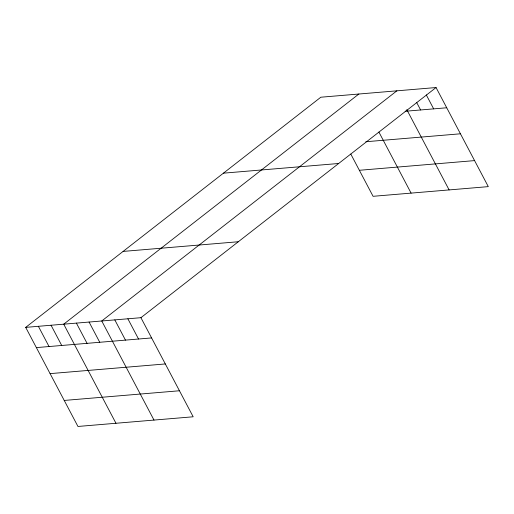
<?xml version="1.0" encoding="UTF-8"?>
<svg xmlns="http://www.w3.org/2000/svg" width="514" height="514" viewBox="0 0 514 514"><rect width="100%" height="100%" fill="white"/><g stroke="black" fill="none" stroke-linecap="round" stroke-linejoin="round"><path stroke-width="0.77" d="M25.7 327.373L140.926 317.691L193.174 416.783L77.948 426.459L25.7 327.373L320.826 97.217L436.058 87.541L488.3 186.627L373.074 196.309L350.799 154.059M358.856 94.023L63.723 324.173L115.971 423.266M396.879 90.83L101.753 320.98L153.994 420.073M140.926 317.691L436.058 87.541M405.167 111.262L446.724 107.773M365.814 141.742L460.441 133.794M223.436 173.167L338.662 163.491M359.35 170.288L474.583 160.606M123.09 251.417L238.316 241.741M36.365 347.605L151.598 337.923M50.089 373.627L165.315 363.951M64.224 400.438L179.45 390.762M426.305 94.917L433.662 108.872M416.558 102.292L420.606 109.964M406.812 109.668L449.12 189.923M378.908 132.059L411.097 193.116M127.87 318.789L138.536 339.022M114.808 319.888L125.474 340.12M89.076 322.047L99.742 342.279M76.4 323.113L87.065 343.346M51.053 325.24L61.719 345.472M38.377 326.306L49.042 346.539"/></g></svg>
